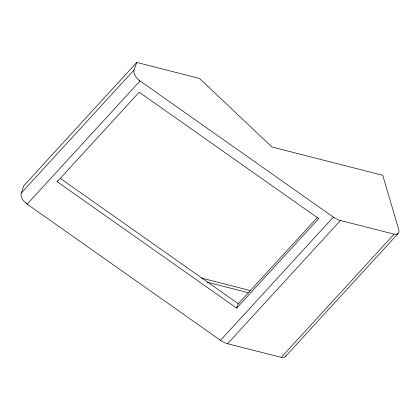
<?xml version="1.0" encoding="UTF-8"?>
<svg xmlns="http://www.w3.org/2000/svg" width="420" height="420" viewBox="0 0 420 420"><rect width="100%" height="100%" fill="white"/><g stroke="black" fill="none" stroke-linecap="round" stroke-linejoin="round"><path stroke-width="0.63" d="M26.35 203.569L220.495 340.326A16.081 9.13 42.5 0 0 227.551 343.712L281.232 357.362L394.123 234.155A8.075 4.583 42.5 0 0 398.738 229.593L382.746 175.287L271.908 146.979L199.584 78.482L136.742 62.428L23.851 185.64L21.074 193.704A9.896 5.617 42.5 0 0 26.35 203.564M136.742 62.428L133.964 70.497A9.896 5.617 42.5 0 0 139.241 80.357M57.167 181.729L139.198 92.201L318.691 218.6L236.66 308.128L57.167 181.729L57.582 180.632M236.66 308.128L238.319 303.739L317.263 217.581M21.231 193.111L134.122 69.898M27.143 204.162L140.033 80.955L333.385 217.114A16.081 9.13 42.5 0 0 340.442 220.5L394.123 234.155M220.495 340.326L333.385 217.114M227.551 343.712L340.442 220.5M285.254 356.706L398.144 233.494M201.427 278.072L250.383 290.577M207.044 282.145L248.829 292.819M60.433 178.469L238.319 303.739M139.241 80.357L140.033 80.955M285.941 355.551A8.075 4.583 42.5 0 1 281.227 357.352"/></g></svg>
